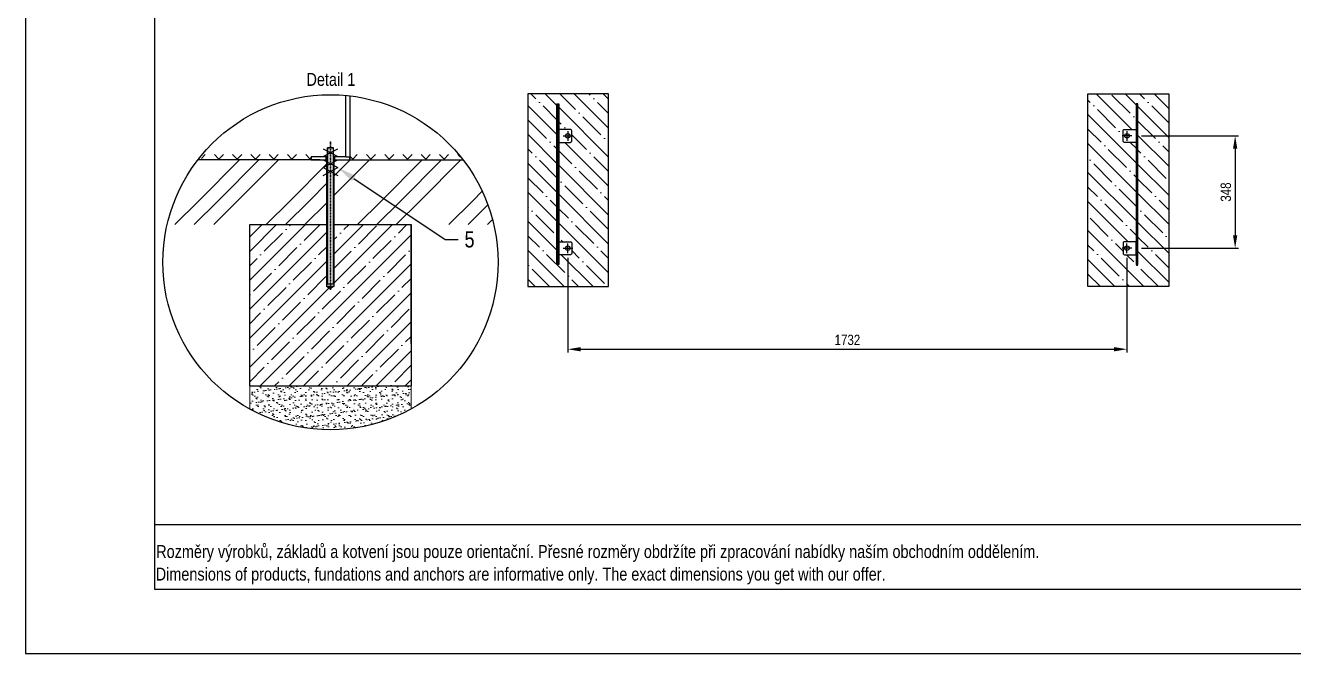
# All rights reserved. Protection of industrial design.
# Model space of a CAD drawing. Header units: millimetres. Extents: x 5064 to 11004, y 3085 to 7285.
# Drawn here: x 5064 to 8993, y 3085 to 5032 of the extents above; entities that cross this region are included whole.
import ezdxf
from ezdxf import colors
from ezdxf.entities.mleader import LeaderData, LeaderLine
from ezdxf.lldxf.tags import DXFTag
from ezdxf.math import Vec2, Vec3

# ---------------------------------------------------------------- set-up
doc = ezdxf.new("R2010")
doc.units = ezdxf.units.MM
doc.header["$LTSCALE"] = 0.3
doc.linetypes.add('DashDot', pattern=[15, 9, -3, 0, -3])
doc.layers.add('Nekreslit', color=6, linetype='Continuous', plot=False)
doc.layers.add('SRAFY', color=251, linetype='Continuous', lineweight=13)
doc.styles.add('SEACAD_Arial', font='arial.ttf', dxfattribs={"width": 0.8})
tags = doc.linetypes.add('CENTER2', pattern=[28.575, 19.05, -3.175, 3.175, -3.175]).pattern_tags.tags
tags[10:11] = [DXFTag(74, 4), DXFTag(75, 0), DXFTag(340, '0'), DXFTag(46, 0.0), DXFTag(50, 0.0), DXFTag(44, 0.0), DXFTag(45, 0.0)]
tags[8:9] = [DXFTag(74, 4), DXFTag(75, 0), DXFTag(340, '0'), DXFTag(46, 0.0), DXFTag(50, 0.0), DXFTag(44, 0.0), DXFTag(45, 0.0)]
tags[6:7] = [DXFTag(74, 4), DXFTag(75, 0), DXFTag(340, '0'), DXFTag(46, 0.0), DXFTag(50, 0.0), DXFTag(44, 0.0), DXFTag(45, 0.0)]
tags[4:5] = [DXFTag(74, 4), DXFTag(75, 0), DXFTag(340, '0'), DXFTag(46, 0.0), DXFTag(50, 0.0), DXFTag(44, 0.0), DXFTag(45, 0.0)]
tags = doc.linetypes.add('HIDDEN2', pattern=[4.7625, 3.175, -1.5875]).pattern_tags.tags
tags[6:7] = [DXFTag(74, 4), DXFTag(75, 0), DXFTag(340, '0'), DXFTag(46, 0.0), DXFTag(50, 0.0), DXFTag(44, 0.0), DXFTag(45, 0.0)]
tags[4:5] = [DXFTag(74, 4), DXFTag(75, 0), DXFTag(340, '0'), DXFTag(46, 0.0), DXFTag(50, 0.0), DXFTag(44, 0.0), DXFTag(45, 0.0)]
doc.dimstyles.new('ISO-25', dxfattribs={"dimtxt": 1.6, "dimasz": 2, "dimexe": 0.5, "dimexo": 1.5, "dimtad": 1, "dimdec": 0, "dimtxsty": 'SEACAD_Arial', "dimcen": 2, "dimadec": 0, "dimazin": 0, "dimtfac": 1, "dimtdec": 0, "dimtmove": 0, "dimatfit": 3, "dimfxl": 1, "dimarcsym": 0})

# ---------------------------------------------------------------- blocks, each defined once
blk = doc.blocks.new('*D177')
at = {"color": 0, "lineweight": -2, "transparency": 16777216}
for p, q in [((6744.9, 4311.3), (6744.9, 4018.4)), ((8476.9, 4311.3), (8476.9, 4018.4)), ((6784.9, 4028.4), (8436.9, 4028.4))]:
    blk.add_line(p, q, dxfattribs=at)
at = {"color": 0, "transparency": 16777216}
for points in [[(6784.9, 4035), (6784.9, 4021.7), (6744.9, 4028.4)], [(8436.9, 4035), (8436.9, 4021.7), (8476.9, 4028.4)]]:
    blk.add_solid(points, dxfattribs=at)
at = {"layer": 'Defpoints', "color": 0, "transparency": 16777216}
for p in [(6744.9, 4341.3), (8476.9, 4341.3), (8476.9, 4028.4)]:
    blk.add_point(p, dxfattribs=at)
at = {"color": 0, "transparency": 16777216, "insert": (7610.9, 4057.2), "char_height": 32, "attachment_point": 5, "style": 'SEACAD_Arial'}
blk.add_mtext('1732', dxfattribs=at)
blk = doc.blocks.new('*D178')
at = {"color": 0, "lineweight": -2, "transparency": 16777216}
for p, q in [((8521.9, 4689.3), (8821.9, 4689.3)), ((8811.9, 4649.3), (8811.9, 4381.3)), ((8521.9, 4341.3), (8821.9, 4341.3))]:
    blk.add_line(p, q, dxfattribs=at)
at = {"color": 0, "transparency": 16777216}
for points in [[(8805.2, 4649.3), (8818.6, 4649.3), (8811.9, 4689.3)], [(8805.2, 4381.3), (8818.6, 4381.3), (8811.9, 4341.3)]]:
    blk.add_solid(points, dxfattribs=at)
at = {"layer": 'Defpoints', "color": 0, "transparency": 16777216}
for p in [(8491.9, 4689.3), (8491.9, 4341.3), (8811.9, 4341.3)]:
    blk.add_point(p, dxfattribs=at)
at = {"color": 0, "transparency": 16777216, "insert": (8783.1, 4515.3), "char_height": 32, "attachment_point": 5, "rotation": 90, "style": 'SEACAD_Arial'}
blk.add_mtext('348', dxfattribs=at)

msp = doc.modelspace()

# ---------------------------------------------------------------- hatches: boundary and pattern name
at = {"layer": 'SRAFY'}
h = msp.add_hatch(dxfattribs=at)
h.set_pattern_fill('ANSI35', color=256, scale=10, angle=90)
h.paths.add_polyline_path([(6871, 4819.9), (6621, 4819.9), (6621, 4222.8), (6871, 4222.8)])
h.paths.add_polyline_path([(6710.9, 4739.3), (6710.9, 4788.3), (6716.9, 4788.3), (6716.9, 4739.3), (6716.9, 4709.3), (6752.9, 4709.3, -0.414214), (6756.9, 4705.3), (6756.9, 4673.3, -0.414214), (6752.9, 4669.3), (6716.9, 4669.3), (6716.9, 4361.3), (6752.9, 4361.3, -0.414214), (6756.9, 4357.3), (6756.9, 4325.3, -0.414214), (6752.9, 4321.3), (6716.9, 4321.3), (6716.9, 4291.3), (6710.9, 4291.3)], flags=16)
h.paths.add_polyline_path([(6737.9, 4689.3, -1), (6751.9, 4689.3, -1)], flags=0)
h.paths.add_polyline_path([(6751.9, 4341.3, -1), (6737.9, 4341.3, -1)], flags=0)
h.paths.add_polyline_path([(8606, 4819.9), (8356, 4819.9), (8356, 4222.8), (8606, 4222.8)])
h.paths.add_polyline_path([(8504.9, 4669.3), (8468.9, 4669.3, -0.414214), (8464.9, 4673.3), (8464.9, 4705.3, -0.414214), (8468.9, 4709.3), (8504.9, 4709.3), (8504.9, 4739.3), (8504.9, 4788.3), (8510.9, 4788.3), (8510.9, 4739.3), (8510.9, 4291.3), (8504.9, 4291.3), (8504.9, 4321.3), (8468.9, 4321.3, -0.414214), (8464.9, 4325.3), (8464.9, 4357.3, -0.414214), (8468.9, 4361.3), (8504.9, 4361.3)], flags=16)
h.paths.add_polyline_path([(8469.9, 4689.3, -1), (8483.9, 4689.3, -1)], flags=0)
h.paths.add_polyline_path([(8483.9, 4341.3, -1), (8469.9, 4341.3, -1)], flags=0)
h = msp.add_hatch(dxfattribs=at)
h.set_pattern_fill('ANSI31', color=256, scale=0.9)
h.paths.add_polyline_path([(6716.9, 4788.3), (6710.9, 4788.3), (6710.9, 4291.3), (6716.9, 4291.3)])
h = msp.add_hatch(dxfattribs=at)
h.set_pattern_fill('ANSI31', color=256)
h.paths.add_polyline_path([(8510.9, 4788.3), (8504.9, 4788.3), (8504.9, 4739.3), (8510.9, 4739.3)])
h.paths.add_polyline_path([(8510.9, 4739.3), (8504.9, 4739.3), (8504.9, 4291.3), (8510.9, 4291.3)])
h = msp.add_hatch(dxfattribs=at)
h.set_pattern_fill('TERACO', color=256, scale=20)
h.set_pattern_definition([(45, (-2708.11, -699.72), (-28.28427, 28.28427), [20, -20]), (135, (-2651.54, -699.72), (-28.28427, -28.28427), [20, -20])])
h.paths.add_polyline_path([(5609.5, 4614.9), (5609.5, 4638), (5949.4, 4638), (5949.4, 4614.9)])
h = msp.add_hatch(dxfattribs=at)
h.set_pattern_fill('TERACO', color=256, scale=20)
h.set_pattern_definition([(45, (-2237.18, -699.72), (-28.28427, 28.28427), [20, -20]), (135, (-2180.613, -699.72), (-28.28427, -28.28427), [20, -20])])
h.paths.add_polyline_path([(6069.4, 4614.9), (6069.4, 4638), (6411.2, 4638), (6411.2, 4614.9)])
h = msp.add_hatch(dxfattribs=at)
h.set_pattern_fill('GOST_GROUND', color=256, scale=20)
h.set_pattern_definition([(45, (-1469.58, 245.79), (282.8427, -2e-14), [400]), (45, (-1409.58, 245.79), (282.8427, -2e-14), [400]), (45, (-1349.58, 245.79), (282.8427, -2e-14), [400])])
h.paths.add_polyline_path([(5999.4, 4615), (5977.4, 4615), (5598.5, 4615, 0.107975), (5503.6, 4414.7), (5759.4, 4414.7), (5999.4, 4414.7)])
h.paths.add_polyline_path([(6420.3, 4615), (6041.4, 4615), (6019.4, 4615), (6019.4, 4414.7), (6259.4, 4414.7), (6515.2, 4414.7, 0.107975)])
h = msp.add_hatch(dxfattribs=at)
h.set_pattern_fill('ANSI35', color=256, scale=10)
h.set_pattern_definition([(45, (-1469.58, 245.79), (-44.9013, 44.90127), []), (45, (-1424.68, 245.79), (-44.9013, 44.90127), [79.375, -15.875, 0, -15.875])])
h.paths.add_polyline_path([(6259.4, 4414.7), (6019.4, 4414.7), (6019.4, 4223.7), (5999.4, 4223.7), (5999.4, 4414.7), (5759.4, 4414.7), (5759.4, 3914.7), (6259.4, 3914.7)])
h = msp.add_hatch(dxfattribs=at)
h.set_pattern_fill('AR-SAND', color=256, scale=0.5)
h.set_pattern_definition([(37.5, (-1469.582, 245.79), (-0.80002, 24.47066), [0, -19.304, 0, -21.59, 0, -20.6375]), (7.5, (-1469.582, 245.79), (22.47616, 35.84126), [0, -10.414, 0, -17.399, 0, -6.6675]), (327.5, (-1485.203, 245.79), (39.54962, 0.071866), [0, -6.35, 0, -22.86, 0, -29.845]), (317.5, (-1485.203, 245.79), (38.17782, 11.14647), [0, -3.175, 0, -14.986, 0, -17.145])])
h.paths.add_polyline_path([(5759.4, 3914.7), (5759.4, 3842.8, 0.256659), (6259.4, 3842.8), (6259.4, 3914.7)])

# ---------------------------------------------------------------- linework, layer by layer
at = {"linetype": 'CENTER2', "ltscale": 0.1}
for p, q in [((6729.9, 4689.3), (6759.9, 4689.3)), ((6744.9, 4704.3), (6744.9, 4674.3)), ((8491.9, 4689.3), (8461.9, 4689.3)), ((8476.9, 4704.3), (8476.9, 4674.3)), ((6729.9, 4341.3), (6759.9, 4341.3)), ((6744.9, 4326.3), (6744.9, 4356.3)), ((8491.9, 4341.3), (8461.9, 4341.3)), ((8476.9, 4326.3), (8476.9, 4356.3))]:
    msp.add_line(p, q, dxfattribs=at)
for p, q in [((5986.9, 4649.3), (6031.9, 4625.3)), ((5986.9, 4625.3), (6031.9, 4649.3)), ((6001, 4653), (6017.8, 4653)), ((5977.4, 4615), (5598.5, 4615)), ((5949.4, 4615), (5949.4, 4625)), ((5999.4, 4625), (5949.4, 4625)), ((5949.4, 4625), (5949.4, 4615)), ((5949.4, 4615), (5999.4, 4615)), ((5986.9, 4615), (6031.9, 4591)), ((5986.9, 4591), (6031.9, 4615)), ((6057.4, 4625), (6019.4, 4625)), ((6019.4, 4615), (6069.4, 4615)), ((6041.4, 4615), (6420.3, 4615)), ((6069.4, 4625), (6069.4, 4615)), ((6069.4, 4615), (6069.4, 4625)), ((5986.9, 4591), (6031.9, 4567)), ((5986.9, 4567), (6031.9, 4591)), ((5997.4, 4223.7), (6009.4, 4216.7)), ((6021.4, 4223.7), (6009.4, 4216.7))]:
    msp.add_line(p, q)
at = {"color": 7, "linetype": 'HIDDEN2'}
for p, q in [((6001, 4653), (5999.4, 4651.4)), ((6019.4, 4651.4), (5999.4, 4651.4)), ((6019.4, 4651.4), (6017.8, 4653)), ((5997.4, 4615), (5997.4, 4414.7)), ((5999.4, 4614.9), (5999.4, 4614.9)), ((6019.4, 4614.9), (6019.4, 4614.9)), ((6021.4, 4414.7), (6021.4, 4615)), ((5997.4, 4414.7), (5997.4, 4223.7)), ((6021.4, 4223.7), (6021.4, 4414.7)), ((5997.4, 4223.7), (6021.4, 4223.7)), ((5999.4, 4231.3), (6019.4, 4231.3)), ((5999.4, 4231.3), (6001, 4229.7)), ((6009.4, 4229.7), (6001, 4229.7)), ((6017.8, 4229.7), (6009.4, 4229.7)), ((6017.8, 4229.7), (6019.4, 4231.3))]:
    msp.add_line(p, q, dxfattribs=at)
at = {"color": 7, "linetype": 'Continuous'}
for p, q in [((5999.4, 4651.4), (5999.4, 4231.3)), ((6019.4, 4231.3), (6019.4, 4651.4)), ((5759.4, 3914.7), (5759.4, 4414.7)), ((5759.4, 4414.7), (5999.4, 4414.7)), ((6019.4, 4414.7), (6259.4, 4414.7)), ((6259.4, 4414.7), (6259.4, 3914.7)), ((6259.4, 4293.7), (6259.4, 4413.7)), ((6259.4, 4045.4), (6259.4, 4413.7)), ((5759.4, 3914.7), (6259.4, 3914.7))]:
    msp.add_line(p, q, dxfattribs=at)
at = {"lineweight": 15}
for p, q in [((6001, 4653), (6001, 4229.7)), ((6017.8, 4229.7), (6017.8, 4653))]:
    msp.add_line(p, q, dxfattribs=at)
at = {"color": 7, "linetype": 'DashDot', "lineweight": 30}
msp.add_line((6009.4, 4212.9), (6009.4, 4672.9), dxfattribs=at)
at = {"color": 7, "linetype": 'HIDDEN2', "ltscale": 0.1}
for p, q in [((5995.4, 4625), (5995.4, 4615)), ((6023.4, 4615), (6023.4, 4625))]:
    msp.add_line(p, q, dxfattribs=at)
msp.add_lwpolyline([(6069.4, 4813.4), (6069.4, 4623), (6057.4, 4623), (6057.4, 4814.7)])
for points in [[(6621, 4222.8), (6871, 4222.8), (6871, 4819.9), (6621, 4819.9)], [(8606, 4222.8), (8356, 4222.8), (8356, 4819.9), (8606, 4819.9)], [(6716.9, 4739.3), (6710.9, 4739.3), (6710.9, 4788.3), (6716.9, 4788.3)], [(8504.9, 4739.3), (8510.9, 4739.3), (8510.9, 4788.3), (8504.9, 4788.3)], [(6716.9, 4291.3), (6710.9, 4291.3), (6710.9, 4739.3), (6716.9, 4739.3)], [(8504.9, 4291.3), (8510.9, 4291.3), (8510.9, 4739.3), (8504.9, 4739.3)]]:
    msp.add_lwpolyline(points, close=True)
for points in [[(6752.9, 4709.3), (6716.9, 4709.3), (6716.9, 4669.3), (6752.9, 4669.3, 0.414214), (6756.9, 4673.3), (6756.9, 4705.3, 0.414214)], [(8468.9, 4709.3), (8504.9, 4709.3), (8504.9, 4669.3), (8468.9, 4669.3, -0.414214), (8464.9, 4673.3), (8464.9, 4705.3, -0.414214)], [(6752.9, 4321.3), (6716.9, 4321.3), (6716.9, 4361.3), (6752.9, 4361.3, -0.414214), (6756.9, 4357.3), (6756.9, 4325.3, -0.414214)], [(8468.9, 4321.3), (8504.9, 4321.3), (8504.9, 4361.3), (8468.9, 4361.3, 0.414214), (8464.9, 4357.3), (8464.9, 4325.3, 0.414214)]]:
    msp.add_lwpolyline(points, format="xyb", close=True)
at = {"color": 7, "linetype": 'Continuous'}
msp.add_circle((6009.4, 4297.8), 519.1, dxfattribs=at)
for centre in [(6744.9, 4689.3), (8476.9, 4689.3), (6744.9, 4341.3), (8476.9, 4341.3)]:
    msp.add_circle(centre, 7)
at = {"layer": 'Nekreslit'}
msp.add_line((5464.4, 3485.3), (9504.4, 3485.3), dxfattribs=at)
for points in [[(5064.4, 3085.3), (11004.4, 3085.3), (11004.4, 7285.3), (5064.4, 7285.3)], [(5464.4, 3285.3), (9504.4, 3285.3), (9504.4, 6885.3), (5464.4, 6885.3)]]:
    msp.add_lwpolyline(points, close=True, dxfattribs=at)
at = {"layer": 'SRAFY'}
for p, q in [((5759.4, 3914.7), (6259.4, 3914.7)), ((5759.4, 3914.7), (5759.4, 3842.8)), ((6259.4, 3914.7), (6259.4, 3842.8))]:
    msp.add_line(p, q, dxfattribs=at)

# ---------------------------------------------------------------- texts
at = {"style": 'SEACAD_Arial', "width": 0.8}
for s, p in [('Rozměry výrobků, základů a kotvení jsou pouze orientační. Přesné rozměry obdržíte při zpracování nabídky naším obchodním oddělením.', (5469.8, 3381.6)), ('Dimensions of products, fundations and anchors are informative only. The exact dimensions you get with our offer.', (5468.2, 3311.7))]:
    msp.add_text(s, height=39.9982, dxfattribs=at).set_placement(p)
at = {"insert": (5935.2, 4884.4), "char_height": 40, "attachment_point": 1, "style": 'SEACAD_Arial'}
msp.add_mtext_dynamic_manual_height_columns('Detail 1', width=226.121, gutter_width=200, heights=[0], dxfattribs=at)

# ---------------------------------------------------------------- dimensions: what is measured, and where the dimension line sits
dim = msp.add_linear_dim(base=(8811.9, 4341.3), p1=(8491.9, 4689.3), p2=(8491.9, 4341.3), angle=90, dimstyle='ISO-25')
dim.commit()
dim.dimension.update_dxf_attribs({"geometry": '*D178', "text_midpoint": (8783.1, 4515.3)})
dim = msp.add_linear_dim(base=(8476.9, 4028.4), p1=(6744.9, 4341.3), p2=(8476.9, 4341.3), dimstyle='ISO-25')
dim.commit()
dim.dimension.update_dxf_attribs({"geometry": '*D177', "text_midpoint": (7610.9, 4057.2)})

# ---------------------------------------------------------------- leaders
ml = msp.add_multileader_mtext('Standard')
ml.set_content('5', color=256, style='SEACAD_Arial')
ml.set_leader_properties()
ml.build(insert=Vec2(0, 0))
ml.multileader.update_dxf_attribs({"text_right_attachment_type": 6, "dogleg_length": 2, "arrow_head_size": 60, "scale": 20})
ctx = ml.context
ctx.base_point, ctx.scale, ctx.char_height, ctx.arrow_head_size, ctx.landing_gap_size, ctx.plane_origin = Vec3(6404.8, 4368.2), 20, 50, 60, 20, Vec3(5894.1, 4505.9)
ctx.right_attachment = 6
notes = []
notes.append((ctx, [(0, (1, 1, 0), (6364.8, 4368.2), (1, 0), 40, [(0, [(6031.9, 4591)], 0, [])])]))
ctx.mtext.insert, ctx.mtext.flow_direction = Vec3(6424.8, 4393.6), 5
for ctx, leaders in notes:
    for number, flags, end, landing, length, lines in leaders:
        leader = LeaderData()
        leader.index, (leader.has_last_leader_line, leader.has_dogleg_vector, leader.attachment_direction) = number, flags
        leader.last_leader_point, leader.dogleg_vector, leader.dogleg_length = Vec3(end), Vec3(landing), length
        for number, points, colour, breaks in lines:
            line = LeaderLine()
            line.index, line.vertices, line.color, line.breaks = number, Vec3.list(points), colors.encode_raw_color(colour), breaks
            leader.lines.append(line)
        ctx.leaders.append(leader)

doc.saveas('drawing.dxf')
